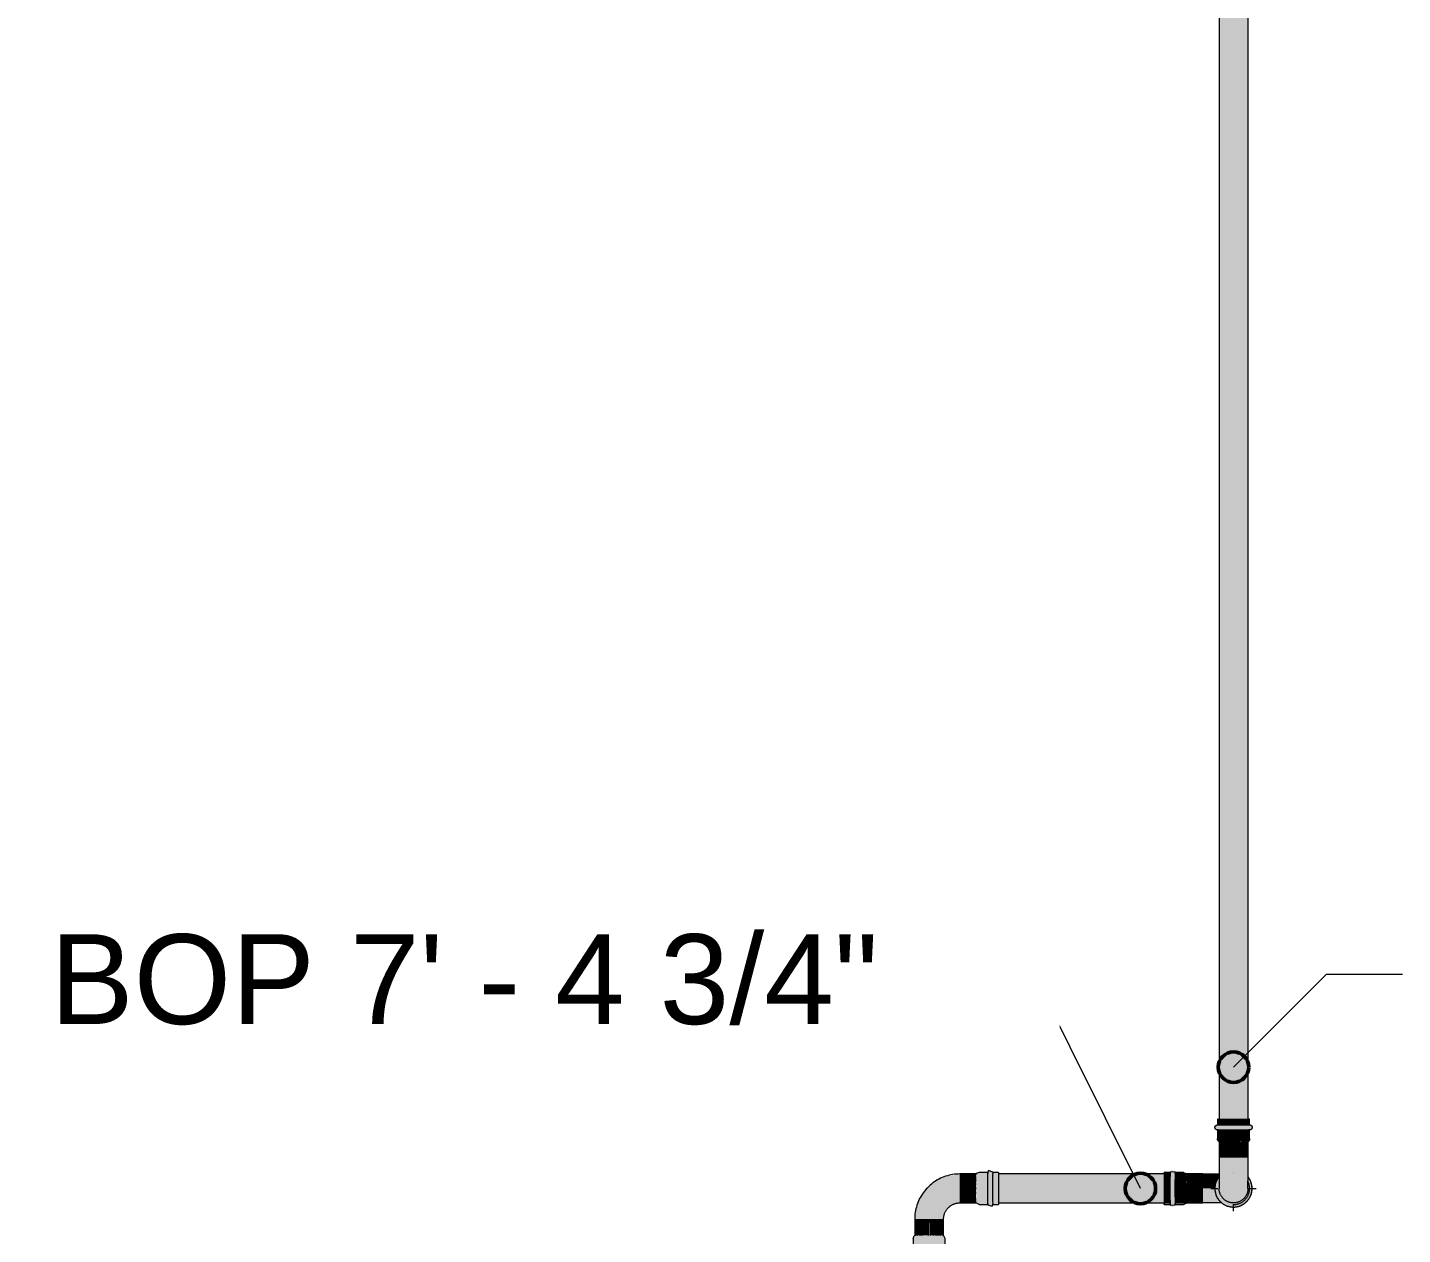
# Model space of a CAD drawing. Header units: inches. Extents: x -3385 to 41, y 7 to 1342.
# Drawn here: x -679.2 to -588.9, y 353 to 432.3 of the extents above; entities that cross this region are included whole.
import ezdxf

# ---------------------------------------------------------------- set-up
doc = ezdxf.new("R2010")
doc.units = ezdxf.units.IN
doc.header["$MEASUREMENT"] = 0
for name, color, linetype, lineweight in [('G-ANNO-DIMS', 111, 'Continuous', 9), ('P-PIPE', 3, 'Continuous', 9), ('P-PIPE-CNTR', 3, 'Continuous', 9)]:
    doc.layers.add(name, color=color, linetype=linetype, lineweight=lineweight)
doc.styles.add('Arial', font='arial.ttf', dxfattribs={"height": 5.901198})

# ---------------------------------------------------------------- blocks, each defined once
blk = doc.blocks.new('Victaulic-VicPress316-Elbow 90-45deg Style P568_P571 - Standard-1200313-LOWER PARKING')
at = {"layer": 'P-PIPE'}
h = blk.add_hatch(color=256, dxfattribs=at)
h.paths.add_polyline_path([(-620.002, 353.97), (-620.002, 353.97), (-619.849, 354.741), (-619.412, 355.395), (-618.758, 355.832), (-617.987, 355.985), (-617.986, 356.937), (-618.25, 356.884), (-618.71, 356.819), (-619.155, 356.69), (-619.469, 356.5), (-620.001, 356.122), (-620.091, 356.055), (-620.373, 355.633), (-620.554, 355.392), (-620.732, 355.077), (-620.833, 354.696), (-620.936, 353.972), (-620.167, 353.97)], flags=0)
h.paths.add_polyline_path([(-617.987, 355.985), (-617.987, 355.985), (-618.372, 356.123)], flags=0)
for points in [[(-617.987, 355.985), (-616.908, 355.997), (-616.924, 356.324), (-616.901, 356.47), (-616.908, 356.541), (-616.908, 356.662), (-616.93, 356.761), (-616.896, 356.905), (-616.93, 356.937), (-617.985, 356.926), (-617.987, 356.31), (-617.987, 356.15)], [(-616.711, 354.928), (-616.712, 357.046), (-616.881, 356.977), (-616.927, 356.936), (-616.895, 356.903), (-616.93, 356.734), (-616.906, 356.633), (-616.924, 356.324), (-616.931, 356.267), (-616.918, 356.15), (-616.912, 355.913), (-616.918, 355.61), (-616.902, 355.501), (-616.93, 355.211), (-616.903, 355.094), (-616.905, 355.026), (-616.893, 355.02), (-616.881, 354.997), (-616.833, 354.957)], [(-616.155, 354.928), (-616.155, 357.046), (-616.711, 357.046), (-616.711, 354.928), (-616.155, 354.928)], [(-615.45, 354.928), (-615.45, 357.046), (-615.826, 357.046), (-615.826, 354.928)], [(-615.908, 354.846), (-615.862, 354.875), (-615.826, 354.928), (-615.902, 354.852)], [(-620.477, 352.885), (-620.378, 352.901), (-620.28, 352.913), (-620.151, 352.9), (-620.002, 352.89), (-620.002, 353.97), (-620.95, 353.972), (-620.941, 352.909), (-620.888, 352.888), (-620.724, 352.908), (-620.667, 352.894), (-620.482, 352.885)], [(-619.085, 352.881), (-619.082, 352.882), (-619.05, 352.916), (-619.05, 353.972), (-619.705, 353.97), (-620.002, 353.97), (-619.99, 352.89), (-619.663, 352.907), (-619.518, 352.885), (-619.41, 352.891), (-619.326, 352.892), (-619.226, 352.915), (-619.085, 352.881)], [(-620.28, 352.696), (-618.941, 352.698), (-619.017, 352.876), (-619.052, 352.914), (-619.085, 352.881), (-619.254, 352.915), (-619.354, 352.89), (-619.663, 352.907), (-619.72, 352.914), (-619.837, 352.901), (-620.074, 352.895), (-620.378, 352.901), (-620.486, 352.885), (-620.776, 352.915), (-620.894, 352.889), (-620.95, 352.916), (-620.95, 352.916), (-620.967, 352.879), (-620.99, 352.868), (-621.03, 352.82), (-621.059, 352.698), (-620.329, 352.696)], [(-619.7, 352.139), (-618.941, 352.142), (-618.941, 352.698), (-621.059, 352.697), (-621.059, 352.142), (-620.002, 352.139)], [(-619.784, 351.81), (-618.941, 351.813), (-618.888, 351.849), (-618.801, 351.953), (-618.777, 351.977), (-618.941, 352.142), (-621.06, 352.141), (-621.114, 352.104), (-621.2, 352), (-621.224, 351.977), (-621.059, 351.813), (-620.002, 351.81)], [(-619.784, 351.435), (-618.941, 351.437), (-618.941, 351.813), (-621.059, 351.812), (-621.059, 351.437), (-620.002, 351.435)], [(-618.859, 352.059), (-618.886, 352.106), (-618.94, 352.141), (-618.865, 352.066)]]:
    blk.add_hatch(color=256, dxfattribs=at).paths.add_polyline_path(points, flags=0)
h = blk.add_hatch(color=256, dxfattribs=at)
h.paths.add_polyline_path([(-615.99, 354.764), (-615.826, 354.928), (-615.827, 357.048), (-615.863, 357.1), (-615.966, 357.186), (-615.99, 357.211), (-616.155, 357.046), (-616.155, 354.928), (-616.119, 354.873), (-616.013, 354.787), (-615.991, 354.764)], flags=0)
h.paths.add_polyline_path([(-616.155, 356.944), (-616.155, 356.945), (-616.11, 356.962)], flags=0)
h = blk.add_hatch(color=256, dxfattribs=at)
h.paths.add_polyline_path([(-620.522, 355.443), (-620.317, 355.717), (-620.403, 355.606)], flags=0)
h.paths.add_polyline_path([(-619.12, 356.711), (-618.59, 356.836), (-618.716, 356.818), (-618.998, 356.743)], flags=0)
h.paths.add_polyline_path([(-619.463, 356.504), (-619.398, 356.544), (-619.457, 356.509)], flags=0)
h = blk.add_hatch(color=256, dxfattribs=at)
h.paths.add_polyline_path([(-617.987, 355.66), (-617.987, 355.66), (-618.206, 355.604)], flags=0)
h.paths.add_polyline_path([(-620.002, 353.97), (-619.05, 353.972), (-618.907, 354.505), (-618.513, 354.896), (-617.985, 355.051), (-617.987, 355.985), (-618.758, 355.832), (-619.414, 355.391), (-619.849, 354.741), (-620.002, 353.97)], flags=0)
h = blk.add_hatch(color=256, dxfattribs=at)
h.paths.add_polyline_path([(-617.767, 355.037), (-616.923, 355.046), (-616.902, 355.099), (-616.924, 355.263), (-616.91, 355.319), (-616.918, 355.61), (-616.93, 355.707), (-616.917, 355.836), (-616.907, 355.985), (-617.987, 355.985), (-617.985, 355.037)], flags=0)
h.paths.add_polyline_path([(-617.985, 355.094), (-617.986, 355.094), (-617.434, 355.082)], flags=0)
for p, q in [((-616.866, 356.937), (-617.985, 356.937)), ((-616.91, 356.96), (-616.929, 356.937)), ((-616.711, 357.046), (-616.91, 356.96)), ((-616.155, 357.046), (-616.711, 357.046)), ((-615.45, 357.046), (-615.826, 357.046)), ((-617.985, 355.037), (-616.882, 355.037)), ((-616.711, 354.928), (-616.929, 355.037)), ((-616.711, 354.928), (-616.155, 354.928)), ((-615.826, 354.928), (-615.45, 354.928)), ((-620.95, 353.972), (-620.95, 352.867)), ((-619.05, 352.85), (-619.05, 353.972)), ((-621.059, 352.698), (-620.986, 352.884)), ((-621.059, 352.698), (-621.059, 352.142)), ((-620.986, 352.884), (-620.95, 352.916)), ((-618.941, 352.698), (-619.05, 352.916)), ((-618.941, 352.142), (-618.941, 352.698)), ((-621.059, 351.813), (-621.059, 351.437)), ((-618.941, 351.437), (-618.941, 351.813))]:
    blk.add_line(p, q, dxfattribs=at)
at = {"layer": 'P-PIPE', "flags": 128}
for points in [[(-617.985, 356.937), (-618.104, 356.935), (-618.222, 356.928), (-618.34, 356.916), (-618.457, 356.899), (-618.574, 356.878), (-618.69, 356.852), (-618.804, 356.822), (-618.918, 356.787), (-619.03, 356.747), (-619.14, 356.703), (-619.248, 356.655), (-619.354, 356.602), (-619.458, 356.545), (-619.56, 356.484), (-619.659, 356.419), (-619.756, 356.35), (-619.849, 356.278), (-619.94, 356.201), (-620.028, 356.121), (-620.112, 356.038), (-620.153, 355.995)], [(-616.11, 357.158), (-616.155, 357.053), (-616.155, 357.047), (-616.155, 357.041), (-616.155, 357.034), (-616.155, 357.026), (-616.155, 357.017), (-616.155, 357.005), (-616.155, 356.993), (-616.155, 356.978), (-616.156, 356.962), (-616.156, 356.945), (-616.156, 356.926), (-616.156, 356.906), (-616.156, 356.884), (-616.156, 356.86), (-616.156, 356.836), (-616.156, 356.81), (-616.156, 356.782), (-616.156, 356.754), (-616.156, 356.724), (-616.156, 356.693), (-616.156, 356.66), (-616.156, 356.627), (-616.156, 356.593), (-616.157, 356.558), (-616.157, 356.521), (-616.157, 356.484), (-616.157, 356.447), (-616.157, 356.408), (-616.157, 356.369), (-616.157, 356.329), (-616.157, 356.289), (-616.157, 356.248), (-616.157, 356.207), (-616.157, 356.165), (-616.157, 356.123), (-616.157, 356.081), (-616.157, 356.039), (-616.157, 355.996), (-616.157, 355.954), (-616.157, 355.912), (-616.157, 355.869), (-616.157, 355.827), (-616.157, 355.786), (-616.157, 355.744), (-616.157, 355.703), (-616.157, 355.663), (-616.157, 355.623), (-616.157, 355.583), (-616.157, 355.544), (-616.157, 355.506), (-616.157, 355.469), (-616.157, 355.432), (-616.156, 355.397), (-616.156, 355.362), (-616.156, 355.328), (-616.156, 355.295), (-616.156, 355.264), (-616.156, 355.234), (-616.156, 355.204), (-616.156, 355.176), (-616.156, 355.15), (-616.156, 355.124), (-616.156, 355.1), (-616.156, 355.078), (-616.156, 355.057), (-616.156, 355.037), (-616.156, 355.019), (-616.155, 355.003), (-616.155, 354.988), (-616.155, 354.974), (-616.155, 354.962), (-616.155, 354.952), (-616.155, 354.943), (-616.155, 354.936), (-616.155, 354.93), (-616.155, 354.924), (-616.154, 354.911), (-615.87, 354.816)], [(-615.825, 357), (-615.825, 357.012), (-615.825, 357.022), (-615.825, 357.031), (-615.825, 357.038), (-615.826, 357.044), (-615.826, 357.05), (-615.827, 357.063), (-616.11, 357.158)], [(-620.153, 355.995), (-620.232, 355.907), (-620.307, 355.816), (-620.379, 355.721), (-620.447, 355.624), (-620.511, 355.524), (-620.571, 355.422), (-620.627, 355.318), (-620.679, 355.211), (-620.726, 355.102), (-620.769, 354.992), (-620.808, 354.879), (-620.842, 354.766), (-620.871, 354.651), (-620.896, 354.535), (-620.916, 354.418), (-620.932, 354.3), (-620.943, 354.182), (-620.949, 354.064), (-620.95, 353.972)], [(-619.05, 353.972), (-619.049, 354.015), (-619.047, 354.057), (-619.043, 354.099), (-619.037, 354.142), (-619.029, 354.184), (-619.02, 354.225), (-619.009, 354.266), (-618.996, 354.307), (-618.982, 354.347), (-618.966, 354.387), (-618.949, 354.426), (-618.93, 354.464), (-618.909, 354.501), (-618.887, 354.538), (-618.864, 354.573), (-618.839, 354.608), (-618.813, 354.642), (-618.786, 354.674), (-618.764, 354.699)], [(-618.764, 354.699), (-618.734, 354.729), (-618.703, 354.759), (-618.671, 354.787), (-618.638, 354.814), (-618.604, 354.839), (-618.569, 354.863), (-618.532, 354.886), (-618.495, 354.907), (-618.458, 354.927), (-618.419, 354.945), (-618.38, 354.961), (-618.34, 354.976), (-618.3, 354.99), (-618.259, 355.001), (-618.217, 355.012), (-618.175, 355.02), (-618.133, 355.027), (-618.091, 355.032), (-618.049, 355.035), (-618.006, 355.037), (-617.985, 355.037)], [(-615.87, 354.816), (-615.826, 354.921), (-615.826, 354.928), (-615.825, 354.933), (-615.825, 354.94), (-615.825, 354.948), (-615.825, 354.958), (-615.825, 354.969)], [(-621.024, 352.142), (-621.034, 352.142), (-621.043, 352.142), (-621.051, 352.142), (-621.057, 352.142), (-621.063, 352.142), (-621.074, 352.141), (-621.179, 352.089)], [(-621.179, 352.089), (-621.068, 351.813), (-621.061, 351.813), (-621.055, 351.812), (-621.048, 351.812), (-621.04, 351.812), (-621.031, 351.812), (-621.02, 351.812), (-621.007, 351.812), (-620.993, 351.812), (-620.977, 351.812), (-620.96, 351.812), (-620.941, 351.812), (-620.921, 351.812), (-620.899, 351.811), (-620.876, 351.811), (-620.851, 351.811), (-620.825, 351.811), (-620.798, 351.811), (-620.77, 351.811), (-620.74, 351.811), (-620.709, 351.811), (-620.677, 351.811), (-620.644, 351.811), (-620.61, 351.811), (-620.574, 351.811), (-620.538, 351.811), (-620.501, 351.811), (-620.464, 351.811), (-620.425, 351.811), (-620.386, 351.811), (-620.346, 351.81), (-620.306, 351.81), (-620.265, 351.81), (-620.224, 351.81), (-620.182, 351.81), (-620.14, 351.81), (-620.098, 351.81), (-620.056, 351.81), (-620.014, 351.81), (-619.971, 351.81), (-619.929, 351.81), (-619.887, 351.81), (-619.845, 351.81), (-619.803, 351.81), (-619.762, 351.81), (-619.72, 351.81), (-619.68, 351.81), (-619.64, 351.81), (-619.6, 351.811), (-619.561, 351.811), (-619.523, 351.811), (-619.486, 351.811), (-619.449, 351.811), (-619.413, 351.811), (-619.378, 351.811), (-619.345, 351.811), (-619.312, 351.811), (-619.28, 351.811), (-619.25, 351.811), (-619.22, 351.811), (-619.192, 351.811), (-619.165, 351.811), (-619.14, 351.811), (-619.116, 351.811), (-619.093, 351.811), (-619.072, 351.812), (-619.052, 351.812), (-619.034, 351.812), (-619.017, 351.812), (-619.002, 351.812), (-618.988, 351.812), (-618.976, 351.812), (-618.966, 351.812), (-618.957, 351.812), (-618.95, 351.812), (-618.943, 351.812), (-618.938, 351.813), (-618.926, 351.813), (-618.821, 351.865)], [(-618.821, 351.865), (-618.932, 352.141), (-618.94, 352.142), (-618.945, 352.142), (-618.952, 352.142), (-618.96, 352.142), (-618.97, 352.142), (-618.981, 352.142)]]:
    blk.add_lwpolyline(points, dxfattribs=at)
at = {"layer": 'P-PIPE'}
for centre, major_axis, ratio, start_param, end_param in [((-616.155, 355.987), (0, 1.059), 0.002044, 0.00219, 3.141593), ((-615.826, 355.987), (0, 1.059), 0.002044, 0.00219, 3.141593), ((-615.45, 355.987), (0, 1.059), 0.002044, 0.00219, 3.141593), ((-616.929, 355.987), (0, 0.95), 0.002044, 1.238093, 1.258827), ((-616.929, 355.987), (0, 0.95), 0.002044, 0.630508, 0.657358), ((-616.929, 355.987), (0, 0.95), 0.002044, 1.887146, 1.907879), ((-616.929, 355.987), (0, 0.95), 0.002044, 2.488614, 2.515464), ((-620, 352.916), (0.95, 0), 0.00219, 3.767867, 3.794717), ((-620, 352.916), (0.95, 0), 0.00219, 4.375452, 4.396185), ((-620, 352.916), (0.95, 0), 0.00219, 5.024504, 5.045237), ((-620, 352.916), (0.95, 0), 0.00219, 5.625973, 5.652823), ((-620, 352.142), (1.059, 0), 0.00219, 3.141593, 6.281141), ((-620, 351.813), (1.059, 0), 0.00219, 3.141593, 6.281141), ((-620, 351.437), (1.059, 0), 0.00219, 3.141593, 6.281141)]:
    blk.add_ellipse(centre, major_axis=major_axis, ratio=ratio, start_param=start_param, end_param=end_param, dxfattribs=at)
blk = doc.blocks.new('Victaulic-VicPress316-Elbow 90-45deg Style P568_P571 - Standard-1200346-LOWER PARKING')
at = {"layer": 'P-PIPE'}
for points in [[(-604.176, 355.987), (-604.176, 356.994), (-604.55, 356.994), (-604.552, 355.987)], [(-603.847, 355.987), (-603.846, 356.996), (-604.01, 357.211), (-604.124, 357.149), (-604.175, 356.994), (-604.176, 355.987), (-603.93, 355.987)], [(-603.291, 355.987), (-603.29, 356.994), (-603.846, 356.994), (-603.847, 355.987)], [(-603.291, 355.987), (-603.074, 355.99), (-603.104, 356.266), (-603.081, 356.598), (-603.095, 356.718), (-603.097, 356.834), (-603.073, 356.894), (-603.133, 356.994), (-603.17, 357.017), (-603.289, 356.994), (-603.291, 356.166)], [(-602.017, 355.987), (-602.015, 356.937), (-603.095, 356.936), (-603.072, 356.878), (-603.102, 356.803), (-603.095, 356.717), (-603.091, 356.642), (-603.072, 356.525), (-603.09, 356.387), (-603.101, 356.191), (-603.073, 355.987), (-602.017, 355.987)], [(-601.485, 355.987), (-601.227, 355.987), (-601.149, 356.376), (-601.139, 356.401), (-601.138, 356.457), (-601.067, 356.579), (-601.025, 356.651), (-600.95, 356.743), (-600.95, 356.937), (-602.015, 356.923), (-602.017, 355.987), (-601.551, 355.987)], [(-604.175, 354.98), (-604.176, 355.987), (-604.552, 355.987), (-604.55, 354.98), (-604.175, 354.98)], [(-604.01, 354.764), (-603.958, 354.818), (-603.846, 354.98), (-603.847, 355.987), (-604.176, 355.987), (-604.162, 354.94), (-604.123, 354.822)], [(-603.846, 354.98), (-603.289, 354.98), (-603.291, 355.987), (-603.847, 355.987), (-603.846, 355.099)], [(-603.171, 354.957), (-603.11, 355.006), (-603.072, 355.096), (-603.101, 355.171), (-603.072, 355.45), (-603.09, 355.524), (-603.09, 355.776), (-603.073, 355.987), (-603.291, 355.987), (-603.289, 354.98), (-603.289, 354.98), (-603.187, 354.961)], [(-602.015, 355.037), (-602.015, 355.052), (-602.017, 355.987), (-603.073, 355.987), (-603.1, 355.666), (-603.073, 355.41), (-603.094, 355.256), (-603.095, 355.144), (-603.072, 355.083), (-603.095, 355.037), (-603.032, 355.037)], [(-600.918, 355.037), (-600.778, 355.051), (-600.892, 355.159), (-601.068, 355.397), (-601.121, 355.494), (-601.149, 355.555), (-601.208, 355.748), (-601.231, 355.987), (-602.017, 355.987), (-602.015, 355.037), (-601.066, 355.037)]]:
    blk.add_hatch(color=256, dxfattribs=at).paths.add_polyline_path(points, flags=0)
h = blk.add_hatch(color=256, dxfattribs=at)
h.paths.add_polyline_path([(-598.791, 356.059), (-598.808, 356.227), (-598.814, 356.201), (-598.808, 356.162)], flags=0)
h.paths.add_polyline_path([(-598.842, 356.337), (-598.895, 356.481), (-598.895, 356.468), (-598.881, 356.434)], flags=0)
h.paths.add_polyline_path([(-601.139, 356.401), (-601.086, 356.532), (-601.138, 356.457)], flags=0)
h = blk.add_hatch(color=256, dxfattribs=at)
h.paths.add_polyline_path([(-600.003, 354.764), (-599.667, 354.822), (-599.613, 354.855), (-600.003, 354.846), (-600.003, 354.765)], flags=0)
h.paths.add_polyline_path([(-600.526, 354.894), (-600.778, 355.051), (-600.641, 354.94)], flags=0)
h.paths.add_polyline_path([(-599.468, 354.902), (-599.375, 354.94), (-599.271, 355.041), (-599.446, 354.918)], flags=0)
h.paths.add_polyline_path([(-601.087, 355.444), (-601.184, 355.722), (-601.227, 355.941), (-601.208, 355.748), (-601.121, 355.494)], flags=0)
h.paths.add_polyline_path([(-598.907, 355.476), (-598.867, 355.555), (-598.89, 355.517)], flags=0)
h.paths.add_polyline_path([(-598.83, 355.676), (-598.808, 355.748), (-598.814, 355.773)], flags=0)
for p, q in [((-604.174, 357.046), (-604.55, 357.046)), ((-603.289, 357.046), (-603.845, 357.046)), ((-603.289, 357.046), (-603.071, 356.937)), ((-602.015, 356.937), (-603.118, 356.937)), ((-600.008, 357.046), (-600.009, 357.046)), ((-600.006, 357.046), (-600.008, 357.046)), ((-600.004, 356.937), (-600.006, 356.937)), ((-604.55, 354.928), (-604.174, 354.928)), ((-603.845, 354.928), (-603.289, 354.928)), ((-603.289, 354.928), (-603.071, 355.037)), ((-603.115, 355.037), (-602.015, 355.037)), ((-600.009, 354.928), (-600.008, 354.928)), ((-600.008, 354.928), (-600.006, 354.928)), ((-600.006, 355.037), (-600.004, 355.037))]:
    blk.add_line(p, q, dxfattribs=at)
at = {"layer": 'P-PIPE', "flags": 128}
for points in [[(-603.844, 356.99), (-603.845, 357.003), (-603.845, 357.014), (-603.845, 357.024), (-603.845, 357.033), (-603.845, 357.04), (-603.845, 357.045), (-603.845, 357.051), (-603.848, 357.077), (-604.174, 357.057), (-604.174, 357.048), (-604.174, 357.043), (-604.174, 357.037), (-604.175, 357.029), (-604.175, 357.02), (-604.175, 357.009), (-604.175, 356.997), (-604.175, 356.983), (-604.175, 356.968), (-604.175, 356.951), (-604.175, 356.932), (-604.175, 356.912), (-604.175, 356.891), (-604.175, 356.868), (-604.175, 356.844), (-604.175, 356.818), (-604.176, 356.791), (-604.176, 356.763), (-604.176, 356.733), (-604.176, 356.703), (-604.176, 356.671), (-604.176, 356.638), (-604.176, 356.604), (-604.176, 356.569), (-604.176, 356.533), (-604.176, 356.497), (-604.176, 356.459), (-604.176, 356.421), (-604.176, 356.382), (-604.176, 356.342), (-604.176, 356.302), (-604.176, 356.261), (-604.176, 356.22), (-604.176, 356.178), (-604.176, 356.137), (-604.176, 356.095), (-604.176, 356.052), (-604.176, 356.01), (-604.176, 355.987)], [(-602.015, 356.937), (-601.934, 356.937), (-601.854, 356.937), (-601.774, 356.937), (-601.694, 356.937), (-601.615, 356.937), (-601.536, 356.937), (-601.458, 356.937), (-601.381, 356.937), (-601.305, 356.937), (-601.23, 356.937), (-601.157, 356.937), (-601.085, 356.937), (-601.014, 356.937), (-600.95, 356.937)], [(-600.006, 356.937), (-600.004, 356.937), (-600.004, 356.937)], [(-604.176, 355.987), (-604.176, 355.945), (-604.176, 355.902), (-604.176, 355.86), (-604.176, 355.818), (-604.176, 355.777), (-604.176, 355.735), (-604.176, 355.694), (-604.176, 355.654), (-604.176, 355.614), (-604.176, 355.575), (-604.176, 355.536), (-604.176, 355.498), (-604.176, 355.461), (-604.176, 355.424), (-604.176, 355.389), (-604.176, 355.354), (-604.176, 355.321), (-604.176, 355.289), (-604.176, 355.257), (-604.176, 355.227), (-604.176, 355.198), (-604.176, 355.171), (-604.175, 355.144), (-604.175, 355.119), (-604.175, 355.096), (-604.175, 355.073), (-604.175, 355.053), (-604.175, 355.033), (-604.175, 355.015), (-604.175, 354.999), (-604.175, 354.985), (-604.175, 354.971), (-604.175, 354.96), (-604.175, 354.95), (-604.175, 354.942), (-604.174, 354.935), (-604.174, 354.929), (-604.174, 354.923), (-604.171, 354.898), (-603.845, 354.917), (-603.845, 354.926), (-603.845, 354.931), (-603.845, 354.938), (-603.845, 354.945), (-603.845, 354.954), (-603.845, 354.965), (-603.844, 354.977)], [(-600.95, 356.767), (-600.973, 356.739), (-601.003, 356.7), (-601.03, 356.659), (-601.056, 356.618), (-601.081, 356.575), (-601.103, 356.532), (-601.124, 356.488), (-601.143, 356.443), (-601.161, 356.397), (-601.176, 356.351), (-601.19, 356.304), (-601.201, 356.256), (-601.211, 356.208), (-601.219, 356.16), (-601.225, 356.111), (-601.229, 356.062), (-601.231, 356.014), (-601.231, 355.987)], [(-601.231, 355.987), (-601.23, 355.938), (-601.227, 355.889), (-601.223, 355.841), (-601.216, 355.792), (-601.207, 355.744), (-601.196, 355.696), (-601.184, 355.649), (-601.169, 355.602), (-601.153, 355.556), (-601.135, 355.511), (-601.115, 355.466), (-601.093, 355.422), (-601.07, 355.379), (-601.044, 355.337), (-601.018, 355.296), (-600.989, 355.256), (-600.959, 355.218), (-600.928, 355.18), (-600.895, 355.144), (-600.86, 355.109), (-600.824, 355.076), (-600.787, 355.044), (-600.749, 355.014), (-600.71, 354.985), (-600.669, 354.958), (-600.627, 354.932), (-600.585, 354.908), (-600.541, 354.886), (-600.496, 354.865), (-600.451, 354.847), (-600.405, 354.83), (-600.359, 354.815), (-600.312, 354.802), (-600.264, 354.791), (-600.216, 354.781), (-600.167, 354.774), (-600.119, 354.769), (-600.07, 354.765), (-600.021, 354.764), (-599.972, 354.764), (-599.923, 354.767), (-599.875, 354.771), (-599.826, 354.777), (-599.778, 354.785), (-599.73, 354.796), (-599.682, 354.808), (-599.636, 354.822), (-599.589, 354.837), (-599.544, 354.855)], [(-598.975, 356.643), (-598.998, 356.678), (-599.026, 356.718), (-599.05, 356.749)], [(-598.785, 356.019), (-598.785, 356.036), (-598.788, 356.085), (-598.793, 356.134), (-598.8, 356.182), (-598.809, 356.23), (-598.819, 356.278), (-598.832, 356.325), (-598.846, 356.372), (-598.863, 356.418), (-598.881, 356.464), (-598.901, 356.508), (-598.923, 356.552), (-598.946, 356.595)], [(-598.945, 355.381), (-598.935, 355.399), (-598.912, 355.442), (-598.891, 355.486), (-598.872, 355.532), (-598.855, 355.577), (-598.84, 355.624), (-598.826, 355.671), (-598.814, 355.718), (-598.804, 355.766), (-598.797, 355.814), (-598.791, 355.863), (-598.787, 355.912), (-598.785, 355.956)], [(-599.524, 354.864), (-599.499, 354.875), (-599.455, 354.896), (-599.411, 354.919), (-599.369, 354.944), (-599.328, 354.97), (-599.288, 354.998), (-599.249, 355.028), (-599.211, 355.059), (-599.175, 355.091), (-599.139, 355.125), (-599.106, 355.161), (-599.073, 355.197), (-599.043, 355.235), (-599.013, 355.275), (-598.986, 355.315)], [(-600.76, 355.037), (-600.798, 355.037), (-600.863, 355.037), (-600.93, 355.037), (-600.999, 355.037), (-601.069, 355.037), (-601.141, 355.037), (-601.214, 355.037), (-601.289, 355.037), (-601.364, 355.037), (-601.441, 355.037), (-601.519, 355.037), (-601.597, 355.037), (-601.677, 355.037), (-601.756, 355.037), (-601.836, 355.037), (-601.917, 355.037), (-601.997, 355.037), (-602.015, 355.037)]]:
    blk.add_lwpolyline(points, dxfattribs=at)
at = {"layer": 'P-PIPE'}
for centre, major_axis, start_param, end_param in [((-604.55, 355.987), (0, 1.059), 5.969026, 7.853982), ((-604.174, 355.987), (0, 1.059), 5.969026, 7.853982), ((-603.845, 355.987), (0, 1.059), 5.969026, 7.853982), ((-604.55, 355.987), (0, 1.059), 1.570796, 3.455752), ((-604.174, 355.987), (0, 1.059), 1.570796, 3.455752), ((-603.845, 355.987), (0, 1.059), 1.570796, 3.455752), ((-603.071, 355.987), (0, 0.95), 0.915628, 0.965322), ((-603.071, 355.987), (0, 0.95), 2.17627, 2.225964)]:
    blk.add_ellipse(centre, major_axis=major_axis, ratio=0.002044, start_param=start_param, end_param=end_param, dxfattribs=at)
blk = doc.blocks.new('Victaulic-VicPress316-Elbow 90-45deg Style P568_P571 - Standard-V21-LOWER PARKING')
at = {"layer": 'P-PIPE'}
for points in [[(-601.007, 360.161), (-599.999, 360.161), (-599.999, 360.537), (-601.007, 360.537)], [(-599.999, 360.161), (-598.993, 360.161), (-598.993, 360.537), (-599.999, 360.537), (-599.999, 360.161)], [(-601.007, 359.832), (-599.999, 359.835), (-599.999, 360.161), (-601.046, 360.148), (-601.165, 360.11), (-601.223, 359.997), (-601.166, 359.943), (-601.046, 359.86)], [(-601.007, 359.276), (-599.999, 359.276), (-599.999, 359.832), (-601.007, 359.832)], [(-599.82, 359.276), (-598.993, 359.276), (-598.993, 359.832), (-599.999, 359.832), (-599.999, 359.832), (-599.999, 359.276)], [(-600.892, 359.058), (-600.892, 359.058), (-600.816, 359.087), (-600.537, 359.058), (-600.462, 359.075), (-600.21, 359.075), (-599.999, 359.059), (-599.999, 359.276), (-601.007, 359.276), (-601.007, 359.276), (-601.03, 359.158), (-600.981, 359.097), (-600.903, 359.058)], [(-600.95, 358.002), (-599.999, 358.002), (-600.002, 359.058), (-600.32, 359.085), (-600.622, 359.068), (-600.73, 359.08), (-600.832, 359.086), (-600.903, 359.058), (-600.95, 359.081), (-600.95, 359.019)], [(-599.999, 359.058), (-599.984, 359.06), (-599.72, 359.089), (-599.389, 359.067), (-599.269, 359.081), (-599.153, 359.084), (-599.093, 359.059), (-598.993, 359.121), (-598.97, 359.158), (-598.993, 359.276), (-599.999, 359.276), (-599.999, 359.106)], [(-599.999, 358.002), (-599.05, 358.002), (-599.051, 359.081), (-599.108, 359.058), (-599.185, 359.087), (-599.27, 359.081), (-599.345, 359.077), (-599.461, 359.058), (-599.56, 359.074), (-599.795, 359.087), (-599.999, 359.058)], [(-600.002, 355.037), (-599.999, 358.002), (-600.95, 358.002), (-600.937, 355.822), (-600.894, 355.662), (-600.821, 355.507), (-600.729, 355.376), (-600.57, 355.229), (-600.457, 355.155), (-600.327, 355.094), (-600.167, 355.051)], [(-600.002, 355.037), (-599.837, 355.051), (-599.677, 355.094), (-599.506, 355.179), (-599.391, 355.259), (-599.274, 355.376), (-599.179, 355.512), (-599.087, 355.743), (-599.066, 355.822), (-599.051, 356.14), (-599.05, 358.002), (-599.999, 358.002), (-600.002, 355.051)], [(-600.003, 354.763), (-600.004, 354.928), (-600.288, 354.981), (-600.405, 355.022), (-600.644, 355.152), (-600.888, 355.456), (-600.954, 355.556), (-601.01, 355.663), (-601.025, 355.779), (-601.021, 356.135), (-600.984, 356.363), (-600.951, 356.424), (-600.957, 356.734), (-601.067, 356.579), (-601.174, 356.315), (-601.227, 355.987), (-601.174, 355.659), (-601.05, 355.354), (-600.848, 355.126), (-600.473, 354.857), (-600.243, 354.787)], [(-600.003, 354.928), (-600.003, 355.037), (-600.227, 355.068), (-600.397, 355.127), (-600.495, 355.177), (-600.657, 355.304), (-600.733, 355.382), (-600.857, 355.582), (-600.914, 355.737), (-600.937, 355.822), (-600.951, 356.14), (-600.951, 356.423), (-601.01, 356.314), (-601.01, 356.221), (-601.032, 356.055), (-601.01, 355.66), (-600.927, 355.506), (-600.617, 355.126), (-600.366, 355.003), (-600.182, 354.953)], [(-600.003, 354.928), (-599.723, 354.982), (-599.491, 355.069), (-599.376, 355.135), (-599.117, 355.456), (-599.069, 355.523), (-598.996, 355.66), (-598.996, 355.752), (-598.973, 355.918), (-598.996, 356.314), (-599.051, 356.392), (-599.058, 355.909), (-599.087, 355.743), (-599.133, 355.611), (-599.218, 355.456), (-599.326, 355.324), (-599.454, 355.215), (-599.603, 355.129), (-599.723, 355.082), (-599.837, 355.051), (-600.003, 355.037), (-600.003, 354.957)]]:
    blk.add_hatch(color=256, dxfattribs=at).paths.add_polyline_path(points, flags=0)
h = blk.add_hatch(color=256, dxfattribs=at)
h.paths.add_polyline_path([(-599.767, 359.832), (-598.993, 359.832), (-598.776, 359.997), (-598.835, 360.11), (-598.993, 360.161), (-599.999, 360.161), (-599.999, 359.832)], flags=0)
h.paths.add_polyline_path([(-599.769, 360), (-599.999, 360.079), (-599.999, 360.079)], flags=0)
h = blk.add_hatch(color=256, dxfattribs=at)
h.paths.add_polyline_path([(-598.833, 355.659), (-598.78, 355.987), (-598.833, 356.315), (-598.833, 355.987)], flags=0)
h.paths.add_polyline_path([(-598.833, 355.659), (-598.837, 356.326), (-598.956, 356.62), (-599.05, 356.716), (-599.05, 356.416), (-598.996, 356.314), (-598.98, 356.195), (-598.984, 355.838), (-598.996, 355.66), (-598.973, 355.659)], flags=0)
h.paths.add_polyline_path([(-600.003, 354.846), (-599.534, 354.857), (-599.115, 355.159), (-598.94, 355.395), (-598.833, 355.659), (-599.001, 355.649), (-599.117, 355.456), (-599.381, 355.13), (-599.608, 355.02), (-599.853, 354.953), (-600.003, 354.928)], flags=0)
for p, q in [((-601.059, 360.537), (-601.059, 360.161)), ((-598.941, 360.161), (-598.941, 360.537)), ((-601.059, 359.832), (-601.059, 359.276)), ((-598.941, 359.276), (-598.941, 359.832)), ((-600.95, 359.102), (-600.95, 358.002)), ((-599.05, 358.002), (-599.05, 359.104)), ((-600.003, 357.046), (-600.004, 357.046)), ((-600.003, 357.046), (-600.003, 357.046)), ((-600.002, 356.937), (-600.003, 356.937)), ((-600.004, 354.928), (-600.003, 354.928)), ((-600.003, 355.037), (-600.002, 355.037)), ((-600.003, 354.928), (-600.003, 354.928))]:
    blk.add_line(p, q, dxfattribs=at)
at = {"layer": 'P-PIPE', "flags": 128}
for points in [[(-601.059, 359.832), (-601.066, 359.832), (-601.072, 359.833), (-601.079, 359.834), (-601.085, 359.834), (-601.092, 359.836), (-601.098, 359.837), (-601.104, 359.839), (-601.111, 359.841), (-601.117, 359.843), (-601.123, 359.845), (-601.129, 359.848), (-601.135, 359.851), (-601.141, 359.854), (-601.146, 359.857), (-601.152, 359.861), (-601.157, 359.865), (-601.162, 359.869), (-601.167, 359.873), (-601.172, 359.878), (-601.177, 359.882), (-601.181, 359.887), (-601.186, 359.892), (-601.19, 359.897), (-601.194, 359.902), (-601.197, 359.908), (-601.201, 359.914), (-601.204, 359.919), (-601.207, 359.925), (-601.21, 359.931), (-601.212, 359.937), (-601.215, 359.943), (-601.217, 359.95), (-601.218, 359.956), (-601.22, 359.962), (-601.221, 359.969), (-601.222, 359.975), (-601.223, 359.982), (-601.223, 359.988), (-601.223, 359.995), (-601.223, 360.002), (-601.223, 360.008), (-601.223, 360.015), (-601.222, 360.021), (-601.221, 360.028), (-601.219, 360.034), (-601.218, 360.041), (-601.216, 360.047), (-601.214, 360.053), (-601.211, 360.059), (-601.209, 360.065), (-601.206, 360.071), (-601.203, 360.077), (-601.199, 360.083), (-601.196, 360.088), (-601.192, 360.094), (-601.188, 360.099), (-601.184, 360.104), (-601.179, 360.109), (-601.175, 360.114), (-601.17, 360.118), (-601.165, 360.122), (-601.16, 360.127), (-601.155, 360.131), (-601.149, 360.134), (-601.144, 360.138), (-601.138, 360.141), (-601.132, 360.144), (-601.126, 360.147), (-601.12, 360.149), (-601.114, 360.152), (-601.108, 360.154), (-601.102, 360.156), (-601.095, 360.157), (-601.089, 360.159), (-601.082, 360.16), (-601.076, 360.16), (-601.069, 360.161), (-601.063, 360.161), (-601.059, 360.161)], [(-599.999, 360.161), (-600.041, 360.161), (-600.084, 360.161), (-600.126, 360.161), (-600.168, 360.161), (-600.21, 360.161), (-600.251, 360.161), (-600.292, 360.161), (-600.332, 360.161), (-600.372, 360.161), (-600.412, 360.161), (-600.45, 360.161), (-600.488, 360.161), (-600.525, 360.161), (-600.562, 360.161), (-600.597, 360.161), (-600.632, 360.161), (-600.665, 360.161), (-600.698, 360.161), (-600.729, 360.161), (-600.759, 360.161), (-600.788, 360.161), (-600.816, 360.161), (-600.842, 360.161), (-600.867, 360.161), (-600.891, 360.161), (-600.913, 360.161), (-600.934, 360.161), (-600.953, 360.161), (-600.971, 360.161), (-600.987, 360.161), (-601.001, 360.161), (-601.014, 360.161), (-601.026, 360.161), (-601.035, 360.161), (-601.043, 360.161), (-601.05, 360.161), (-601.055, 360.161), (-601.058, 360.161), (-601.059, 360.161), (-601.059, 360.161)], [(-601.059, 360.161), (-601.058, 360.161), (-601.056, 360.161), (-601.051, 360.161), (-601.045, 360.161), (-601.038, 360.161), (-601.029, 360.161), (-601.018, 360.161), (-601.005, 360.161)], [(-601.002, 359.832), (-601.015, 359.832), (-601.026, 359.832), (-601.036, 359.832), (-601.044, 359.832), (-601.05, 359.832), (-601.055, 359.832), (-601.058, 359.832), (-601.059, 359.832), (-601.059, 359.832)], [(-601.059, 359.832), (-601.058, 359.832), (-601.056, 359.832), (-601.051, 359.832), (-601.045, 359.832), (-601.038, 359.832), (-601.029, 359.832), (-601.018, 359.832), (-601.005, 359.832), (-600.991, 359.832), (-600.975, 359.832), (-600.958, 359.832), (-600.939, 359.832), (-600.919, 359.832), (-600.897, 359.832), (-600.874, 359.832), (-600.849, 359.832), (-600.823, 359.832), (-600.796, 359.832), (-600.768, 359.832), (-600.738, 359.832), (-600.707, 359.832), (-600.675, 359.832), (-600.642, 359.832), (-600.607, 359.832), (-600.572, 359.832), (-600.536, 359.832), (-600.499, 359.832), (-600.461, 359.832), (-600.423, 359.832), (-600.384, 359.832), (-600.344, 359.832), (-600.304, 359.832), (-600.263, 359.832), (-600.222, 359.832), (-600.18, 359.832), (-600.138, 359.832), (-600.096, 359.832), (-600.054, 359.832), (-600.011, 359.832), (-599.999, 359.832)], [(-598.941, 360.161), (-598.942, 360.161), (-598.944, 360.161), (-598.949, 360.161), (-598.955, 360.161), (-598.962, 360.161), (-598.971, 360.161), (-598.982, 360.161), (-598.995, 360.161), (-599.009, 360.161), (-599.025, 360.161), (-599.042, 360.161), (-599.061, 360.161), (-599.081, 360.161), (-599.103, 360.161), (-599.126, 360.161), (-599.151, 360.161), (-599.177, 360.161), (-599.204, 360.161), (-599.232, 360.161), (-599.262, 360.161), (-599.293, 360.161), (-599.325, 360.161), (-599.358, 360.161), (-599.393, 360.161), (-599.428, 360.161), (-599.464, 360.161), (-599.501, 360.161), (-599.539, 360.161), (-599.577, 360.161), (-599.616, 360.161), (-599.656, 360.161), (-599.696, 360.161), (-599.737, 360.161), (-599.778, 360.161), (-599.82, 360.161), (-599.862, 360.161), (-599.904, 360.161), (-599.946, 360.161), (-599.989, 360.161), (-599.999, 360.161)], [(-599.999, 359.832), (-599.957, 359.832), (-599.914, 359.832), (-599.872, 359.832), (-599.83, 359.832), (-599.789, 359.832), (-599.747, 359.832), (-599.706, 359.832), (-599.666, 359.832), (-599.626, 359.832), (-599.587, 359.832), (-599.548, 359.832), (-599.51, 359.832), (-599.473, 359.832), (-599.437, 359.832), (-599.401, 359.832), (-599.367, 359.832), (-599.333, 359.832), (-599.301, 359.832), (-599.27, 359.832), (-599.24, 359.832), (-599.211, 359.832), (-599.183, 359.832), (-599.157, 359.832), (-599.132, 359.832), (-599.108, 359.832), (-599.086, 359.832), (-599.066, 359.832), (-599.046, 359.832), (-599.029, 359.832), (-599.013, 359.832), (-598.998, 359.832), (-598.985, 359.832), (-598.974, 359.832), (-598.964, 359.832), (-598.956, 359.832), (-598.95, 359.832), (-598.945, 359.832), (-598.942, 359.832), (-598.941, 359.832), (-598.941, 359.832)], [(-598.941, 359.832), (-598.942, 359.832), (-598.944, 359.832), (-598.949, 359.832), (-598.955, 359.832), (-598.962, 359.832), (-598.971, 359.832), (-598.982, 359.832), (-598.995, 359.832)], [(-598.986, 360.161), (-598.974, 360.161), (-598.965, 360.161), (-598.957, 360.161), (-598.95, 360.161), (-598.945, 360.161), (-598.942, 360.161), (-598.941, 360.161), (-598.941, 360.161)], [(-598.941, 360.161), (-598.934, 360.161), (-598.928, 360.161), (-598.921, 360.16), (-598.915, 360.159), (-598.908, 360.158), (-598.902, 360.157), (-598.896, 360.155), (-598.889, 360.153), (-598.883, 360.151), (-598.877, 360.148), (-598.871, 360.146), (-598.865, 360.143), (-598.859, 360.14), (-598.854, 360.136), (-598.848, 360.133), (-598.843, 360.129), (-598.838, 360.125), (-598.833, 360.12), (-598.828, 360.116), (-598.823, 360.111), (-598.818, 360.107), (-598.814, 360.102), (-598.81, 360.096), (-598.806, 360.091), (-598.803, 360.086), (-598.799, 360.08), (-598.796, 360.074), (-598.793, 360.068), (-598.79, 360.063), (-598.788, 360.056), (-598.785, 360.05), (-598.783, 360.044), (-598.782, 360.038), (-598.78, 360.031), (-598.779, 360.025), (-598.778, 360.018), (-598.777, 360.012), (-598.777, 360.005), (-598.776, 359.999), (-598.777, 359.992), (-598.777, 359.985), (-598.777, 359.979), (-598.778, 359.972), (-598.779, 359.966), (-598.781, 359.959), (-598.782, 359.953), (-598.784, 359.947), (-598.786, 359.941), (-598.789, 359.934), (-598.791, 359.928), (-598.794, 359.922), (-598.797, 359.917), (-598.801, 359.911), (-598.804, 359.905), (-598.808, 359.9), (-598.812, 359.895), (-598.816, 359.89), (-598.821, 359.885), (-598.825, 359.88), (-598.83, 359.876), (-598.835, 359.871), (-598.84, 359.867), (-598.845, 359.863), (-598.851, 359.859), (-598.856, 359.856), (-598.862, 359.853), (-598.868, 359.85), (-598.874, 359.847), (-598.88, 359.844), (-598.886, 359.842), (-598.892, 359.84), (-598.898, 359.838), (-598.905, 359.836), (-598.911, 359.835), (-598.918, 359.834), (-598.924, 359.833), (-598.931, 359.833), (-598.937, 359.832), (-598.941, 359.832)], [(-600.95, 359.058), (-600.959, 359.065), (-600.967, 359.072), (-600.975, 359.079), (-600.983, 359.087), (-600.99, 359.095), (-600.997, 359.103), (-601.004, 359.111), (-601.01, 359.12), (-601.016, 359.129), (-601.022, 359.139), (-601.027, 359.148), (-601.032, 359.158), (-601.037, 359.168), (-601.041, 359.178), (-601.045, 359.188), (-601.048, 359.199), (-601.051, 359.209), (-601.053, 359.22), (-601.055, 359.23), (-601.057, 359.241), (-601.058, 359.252), (-601.059, 359.263), (-601.059, 359.274), (-601.059, 359.276)], [(-598.941, 359.276), (-598.941, 359.265), (-598.942, 359.254), (-598.943, 359.243), (-598.944, 359.232), (-598.946, 359.222), (-598.949, 359.211), (-598.952, 359.201), (-598.955, 359.19), (-598.958, 359.18), (-598.962, 359.17), (-598.967, 359.16), (-598.972, 359.15), (-598.977, 359.14), (-598.983, 359.131), (-598.989, 359.122), (-598.995, 359.113), (-599.002, 359.104), (-599.009, 359.096), (-599.016, 359.088), (-599.024, 359.08), (-599.032, 359.073), (-599.04, 359.066), (-599.048, 359.059), (-599.05, 359.058)], [(-600.95, 358.002), (-600.95, 357.921), (-600.95, 357.841), (-600.95, 357.761), (-600.95, 357.681), (-600.95, 357.602), (-600.95, 357.523), (-600.95, 357.445), (-600.95, 357.368), (-600.95, 357.292), (-600.95, 357.217), (-600.95, 357.144), (-600.95, 357.071), (-600.95, 357.001), (-600.95, 356.932), (-600.95, 356.864), (-600.95, 356.799), (-600.95, 356.735), (-600.95, 356.673), (-600.95, 356.614), (-600.95, 356.556), (-600.951, 356.501), (-600.951, 356.449), (-600.951, 356.399), (-600.951, 356.351), (-600.951, 356.306), (-600.951, 356.264), (-600.951, 356.225), (-600.951, 356.188), (-600.951, 356.154), (-600.951, 356.124), (-600.951, 356.096), (-600.951, 356.071), (-600.951, 356.05), (-600.951, 356.031), (-600.951, 356.016), (-600.951, 356.004), (-600.952, 355.995), (-600.952, 355.989), (-600.952, 355.987), (-600.952, 355.987)], [(-599.05, 356.541), (-599.05, 356.598), (-599.05, 356.657), (-599.05, 356.718), (-599.05, 356.781), (-599.05, 356.846), (-599.05, 356.913), (-599.05, 356.982), (-599.05, 357.052), (-599.05, 357.124), (-599.05, 357.197), (-599.05, 357.272), (-599.05, 357.348), (-599.05, 357.424), (-599.05, 357.502), (-599.05, 357.58), (-599.05, 357.66), (-599.05, 357.739), (-599.05, 357.819), (-599.05, 357.9), (-599.05, 357.98), (-599.05, 358.002)], [(-600.95, 356.761), (-600.977, 356.728), (-601.006, 356.689), (-601.033, 356.648), (-601.058, 356.606), (-601.082, 356.563), (-601.105, 356.52), (-601.125, 356.475), (-601.144, 356.43), (-601.16, 356.384), (-601.175, 356.338), (-601.189, 356.29), (-601.2, 356.243), (-601.209, 356.195), (-601.216, 356.146), (-601.222, 356.098), (-601.225, 356.049), (-601.227, 356), (-601.226, 355.951), (-601.224, 355.902), (-601.22, 355.853), (-601.213, 355.805), (-601.205, 355.757), (-601.195, 355.709), (-601.183, 355.661), (-601.169, 355.615), (-601.153, 355.568), (-601.135, 355.523), (-601.116, 355.478), (-601.095, 355.434), (-601.072, 355.39), (-601.047, 355.348), (-601.021, 355.307), (-600.993, 355.267), (-600.963, 355.228), (-600.932, 355.19), (-600.899, 355.154), (-600.865, 355.118), (-600.83, 355.085), (-600.793, 355.052), (-600.755, 355.021), (-600.716, 354.992), (-600.675, 354.964), (-600.634, 354.938), (-600.592, 354.914), (-600.548, 354.891), (-600.504, 354.87), (-600.459, 354.851), (-600.413, 354.834), (-600.367, 354.819), (-600.32, 354.805), (-600.272, 354.793), (-600.224, 354.783), (-600.176, 354.776), (-600.127, 354.77), (-600.079, 354.766), (-600.03, 354.764), (-600.003, 354.763)], [(-600.002, 355.037), (-600.04, 355.038), (-600.078, 355.04), (-600.115, 355.044), (-600.153, 355.049), (-600.19, 355.056), (-600.227, 355.064), (-600.264, 355.074), (-600.3, 355.085), (-600.336, 355.098), (-600.372, 355.112), (-600.406, 355.127), (-600.44, 355.144), (-600.474, 355.162), (-600.506, 355.182), (-600.538, 355.203), (-600.569, 355.225), (-600.599, 355.248), (-600.628, 355.273), (-600.656, 355.298), (-600.683, 355.325), (-600.709, 355.353), (-600.734, 355.382), (-600.757, 355.411), (-600.78, 355.442), (-600.801, 355.474), (-600.821, 355.506), (-600.84, 355.539), (-600.857, 355.573), (-600.873, 355.607), (-600.887, 355.643), (-600.9, 355.678), (-600.912, 355.714), (-600.922, 355.751), (-600.931, 355.788), (-600.938, 355.825), (-600.944, 355.863), (-600.948, 355.901), (-600.95, 355.939), (-600.952, 355.977), (-600.952, 355.987)], [(-600.003, 354.763), (-599.954, 354.764), (-599.906, 354.767), (-599.857, 354.772), (-599.808, 354.779), (-599.76, 354.788), (-599.712, 354.798), (-599.665, 354.811), (-599.618, 354.825), (-599.572, 354.842), (-599.527, 354.86), (-599.482, 354.88), (-599.438, 354.902), (-599.395, 354.925), (-599.353, 354.95), (-599.312, 354.977), (-599.273, 355.005), (-599.234, 355.035), (-599.197, 355.067), (-599.16, 355.1), (-599.126, 355.134), (-599.092, 355.17), (-599.06, 355.207), (-599.03, 355.246), (-599.001, 355.285), (-598.974, 355.326), (-598.948, 355.367), (-598.924, 355.41), (-598.902, 355.454), (-598.882, 355.498), (-598.863, 355.543), (-598.846, 355.589), (-598.831, 355.636), (-598.818, 355.683), (-598.807, 355.731), (-598.798, 355.779), (-598.79, 355.827), (-598.785, 355.876), (-598.781, 355.925), (-598.78, 355.974), (-598.78, 356.023), (-598.783, 356.071), (-598.787, 356.12), (-598.793, 356.169), (-598.802, 356.217), (-598.812, 356.265), (-598.824, 356.312), (-598.838, 356.359), (-598.854, 356.405), (-598.871, 356.451), (-598.891, 356.496), (-598.912, 356.54), (-598.935, 356.583), (-598.96, 356.626), (-598.986, 356.667), (-599.014, 356.707), (-599.044, 356.746)], [(-600.003, 354.928), (-599.96, 354.929), (-599.918, 354.931), (-599.876, 354.935), (-599.834, 354.941), (-599.792, 354.949), (-599.751, 354.958), (-599.71, 354.969), (-599.67, 354.982), (-599.63, 354.996), (-599.59, 355.011), (-599.552, 355.029), (-599.514, 355.047), (-599.477, 355.068), (-599.44, 355.09), (-599.405, 355.113), (-599.37, 355.137), (-599.337, 355.163), (-599.304, 355.191), (-599.273, 355.219), (-599.243, 355.249), (-599.214, 355.28), (-599.187, 355.312), (-599.16, 355.345), (-599.135, 355.379), (-599.112, 355.415), (-599.089, 355.451), (-599.069, 355.488), (-599.05, 355.525), (-599.032, 355.564), (-599.016, 355.603), (-599.001, 355.643), (-598.988, 355.683), (-598.977, 355.724), (-598.967, 355.765), (-598.959, 355.807), (-598.953, 355.849), (-598.948, 355.891), (-598.945, 355.933), (-598.944, 355.975), (-598.944, 356.018), (-598.946, 356.06), (-598.95, 356.102), (-598.955, 356.144), (-598.963, 356.186), (-598.971, 356.227), (-598.982, 356.268), (-598.994, 356.309), (-599.008, 356.349), (-599.023, 356.389), (-599.04, 356.428), (-599.051, 356.45)], [(-599.052, 355.987), (-599.052, 355.949), (-599.055, 355.911), (-599.058, 355.873), (-599.064, 355.835), (-599.071, 355.798), (-599.079, 355.761), (-599.089, 355.724), (-599.1, 355.688), (-599.113, 355.652), (-599.127, 355.617), (-599.142, 355.582), (-599.159, 355.548), (-599.177, 355.515), (-599.197, 355.482), (-599.218, 355.45), (-599.24, 355.419), (-599.263, 355.389), (-599.287, 355.36), (-599.313, 355.332), (-599.34, 355.305), (-599.368, 355.279), (-599.396, 355.255), (-599.426, 355.231), (-599.457, 355.209), (-599.488, 355.187), (-599.521, 355.168), (-599.554, 355.149), (-599.588, 355.132), (-599.622, 355.116), (-599.657, 355.101), (-599.693, 355.088), (-599.729, 355.077), (-599.766, 355.067), (-599.803, 355.058), (-599.84, 355.051), (-599.878, 355.045), (-599.916, 355.041), (-599.953, 355.038), (-599.991, 355.037), (-600.002, 355.037)], [(-599.052, 355.987), (-599.052, 355.988), (-599.052, 355.993), (-599.051, 356.001), (-599.051, 356.013), (-599.051, 356.027), (-599.051, 356.045), (-599.051, 356.065), (-599.051, 356.089), (-599.051, 356.116), (-599.051, 356.146), (-599.051, 356.179), (-599.051, 356.215), (-599.051, 356.253), (-599.051, 356.295), (-599.051, 356.339), (-599.051, 356.386), (-599.051, 356.435), (-599.051, 356.487), (-599.05, 356.541)]]:
    blk.add_lwpolyline(points, dxfattribs=at)
at = {"layer": 'P-PIPE'}
for centre, major_axis, start_param, end_param in [((-600, 360.537), (1.059, 0), 2.826323, 4.713223), ((-600, 360.537), (1.059, 0), 4.713223, 6.592956), ((-600, 360.161), (1.059, 0), 2.826339, 4.713223), ((-600, 359.832), (1.059, 0), 2.826355, 4.713223), ((-600, 360.161), (1.059, 0), 4.713223, 6.592952), ((-600, 359.832), (1.059, 0), 4.713223, 6.592934), ((-600, 359.058), (0.95, 0), 4.057259, 4.107051), ((-600, 359.058), (0.95, 0), 5.318007, 5.3676)]:
    blk.add_ellipse(centre, major_axis=major_axis, ratio=0.000001, start_param=start_param, end_param=end_param, dxfattribs=at)

msp = doc.modelspace()

# ---------------------------------------------------------------- hatches: boundary and pattern name
at = {"layer": 'P-PIPE'}
h = msp.add_hatch(color=256, dxfattribs=at)
h.paths.add_polyline_path([(-600.471, 489.495), (-600.471, 489.495), (-600.471, 480.251)], flags=0)
h.paths.add_polyline_path([(-600.917, 360.537), (-600, 360.537), (-600, 489.495), (-600.95, 489.497), (-600.95, 360.537), (-600.917, 360.537)], flags=0)
for points in [[(-599.589, 360.537), (-599.05, 360.537), (-599.05, 489.499), (-599.525, 489.495), (-600, 489.495), (-599.997, 360.537), (-599.688, 360.537)], [(-610.731, 355.987), (-604.552, 355.987), (-604.551, 356.937), (-615.451, 356.934), (-615.452, 355.987), (-615.1, 355.987)], [(-615.1, 355.037), (-604.55, 355.037), (-604.552, 355.987), (-615.452, 355.985), (-615.451, 355.037)]]:
    msp.add_hatch(color=256, dxfattribs=at).paths.add_polyline_path(points, flags=0)

# ---------------------------------------------------------------- linework, layer by layer
at = {"layer": 'G-ANNO-DIMS'}
for p, q in [((-613.034, 369.887), (-622.207, 369.887)), ((-606.118, 355.987), (-613.034, 369.887)), ((-600, 363.959), (-593.885, 370.074)), ((-593.885, 370.074), (-588.899, 370.074))]:
    msp.add_line(p, q, dxfattribs=at)
at = {"layer": 'G-ANNO-DIMS', "lineweight": 50}
for centre in [(-600, 363.959), (-606.118, 355.987)]:
    msp.add_circle(centre, 1, dxfattribs=at)
at = {"layer": 'P-PIPE'}
for p, q in [((-600.95, 489.499), (-600.95, 360.537)), ((-599.05, 360.537), (-599.05, 489.499)), ((-604.55, 356.937), (-615.451, 356.937)), ((-615.451, 355.037), (-604.55, 355.037))]:
    msp.add_line(p, q, dxfattribs=at)
at = {"layer": 'P-PIPE-CNTR'}
for p, q in [((-601.503, 355.987), (-601.032, 355.987)), ((-598.974, 355.987), (-598.503, 355.987)), ((-600.003, 354.487), (-600.003, 354.946))]:
    msp.add_line(p, q, dxfattribs=at)

# ---------------------------------------------------------------- block references
at = {"layer": 'P-PIPE'}
for name in ['Victaulic-VicPress316-Elbow 90-45deg Style P568_P571 - Standard-V21-LOWER PARKING', 'Victaulic-VicPress316-Elbow 90-45deg Style P568_P571 - Standard-1200313-LOWER PARKING', 'Victaulic-VicPress316-Elbow 90-45deg Style P568_P571 - Standard-1200346-LOWER PARKING']:
    msp.add_blockref(name, (0, 0), dxfattribs=at)

# ---------------------------------------------------------------- next in the draw order: texts
at = {"layer": 'G-ANNO-DIMS', "insert": (-677.767, 372.691), "char_height": 5.9012, "width": 64.872, "attachment_point": 1, "line_spacing_factor": 0.938532, "style": 'Arial', "bg_fill": 3, "box_fill_scale": 1.25, "bg_fill_color": 0, "bg_fill_transparency": 0}
msp.add_mtext('BOP 7\' - 4 3/4"', dxfattribs=at)

doc.saveas('drawing.dxf')
